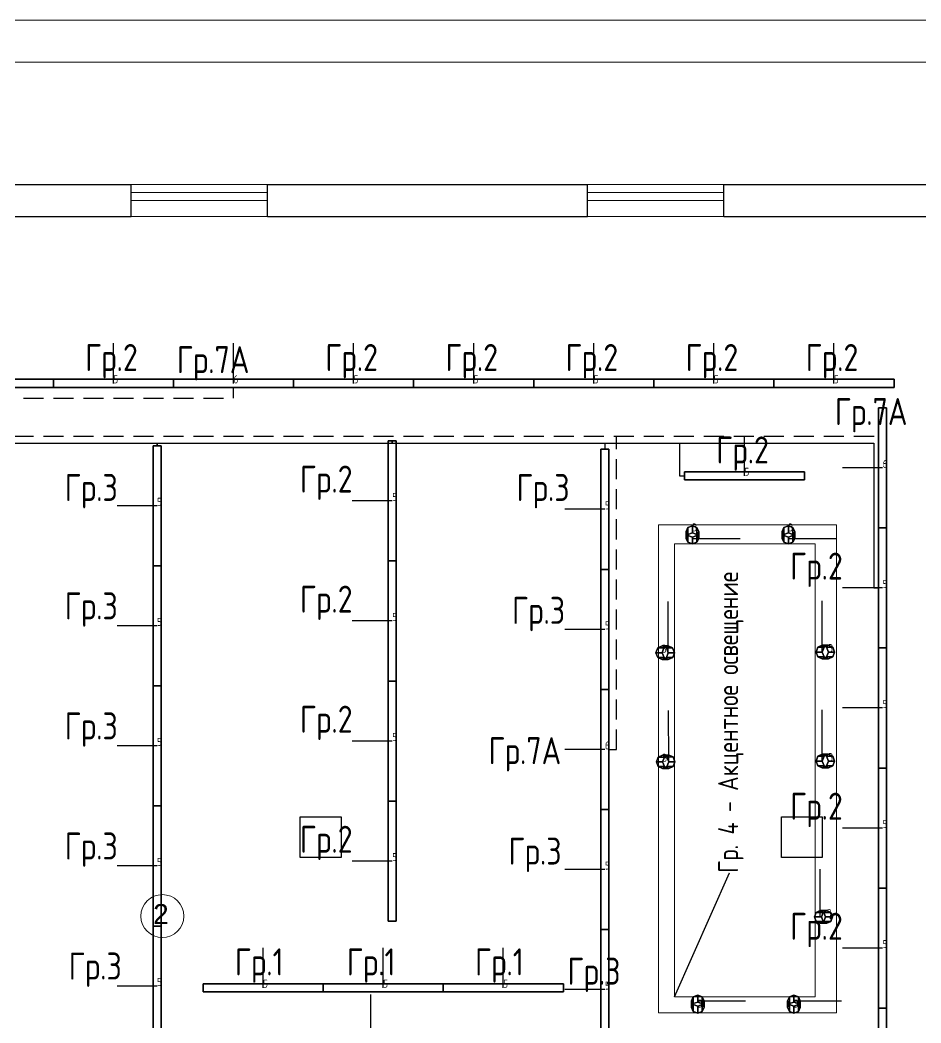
# Model space of a CAD drawing. Header units: metres. Extents: x -564 to -106, y -319 to -159.
# Drawn here: x -309.18 to -297.93, y -212.6 to -200.07 of the extents above; entities that cross this region are included whole.
import ezdxf
from ezdxf import colors
from ezdxf.entities.mleader import LeaderData, LeaderLine
from ezdxf.enums import TextEntityAlignment as Align
from ezdxf.math import Vec2, Vec3

# ---------------------------------------------------------------- set-up
doc = ezdxf.new("R2010")
doc.units = ezdxf.units.M
doc.header["$MEASUREMENT"] = 0
doc.linetypes.add('( Hidden )', pattern=[0.375, 0.25, -0.125])
for name, color, linetype in [('_ИОС51_Сеть Освещения', 7, 'Continuous'), ('DLXLUM', 2, 'Continuous'), ('DLXLUMEX', 1, 'Continuous')]:
    doc.layers.add(name, color=color, linetype=linetype)
doc.layers.add('Level 50', color=7, linetype='Continuous', lineweight=0)
doc.styles.get("Standard").update_dxf_attribs({"font": 'cs_gost2304.shx'})
doc.styles.add('Style-Arial', font='arial.ttf')

# ---------------------------------------------------------------- blocks, each defined once
blk = doc.blocks.new('*U6')
for p, q in [((-79, 86), (-56, 134)), ((-56, 134), (-79, 86)), ((-56, 134), (0, 155)), ((0, 155), (-56, 134)), ((-56, 49), (-56, 134)), ((-56, 134), (-56, 49)), ((0, 155), (56, 134)), ((0, 69), (0, 155)), ((56, 134), (0, 155)), ((0, 155), (0, 69)), ((56, 134), (79, 86)), ((56, 49), (56, 134)), ((79, 86), (56, 134)), ((56, 134), (56, 49)), ((-56, 37), (-79, 86)), ((-79, 0), (-79, 86)), ((-79, 86), (-56, 37)), ((-79, 86), (-79, 0)), ((-56, 49), (-79, 0)), ((-79, 0), (-56, 49)), ((-79, 0), (-56, -49)), ((-56, -49), (-79, 0)), ((0, 69), (-56, 49)), ((-56, 49), (0, 69)), ((0, 17), (-56, 37)), ((-56, 37), (0, 17)), ((-56, -49), (-56, 37)), ((-56, 37), (-56, -49)), ((56, 49), (0, 69)), ((0, 69), (56, 49)), ((56, 37), (0, 17)), ((0, 17), (56, 37)), ((0, -69), (0, 17)), ((0, 17), (0, -69)), ((79, 86), (56, 37)), ((56, 37), (79, 86)), ((79, 0), (56, 49)), ((56, 49), (79, 0)), ((56, -49), (56, 37)), ((56, 37), (56, -49)), ((56, -49), (79, 0)), ((79, 0), (56, -49)), ((79, 86), (79, 0)), ((79, 0), (79, 86)), ((-56, -49), (0, -69)), ((0, -69), (-56, -49)), ((0, -69), (56, -49)), ((56, -49), (0, -69))]:
    blk.add_line(p, q)
at = {"color": 1}
blk.add_line((0, 86), (596, 86), dxfattribs=at)
at = {"layer": 'DLXLUMEX', "color": 7}
blk.add_text('3', height=100, dxfattribs=at).set_placement((0, 0))
blk = doc.blocks.new('*U49')
for p, q in [((-79, 86), (-56, 134)), ((-56, 134), (-79, 86)), ((-56, 134), (0, 155)), ((0, 155), (-56, 134)), ((-56, 49), (-56, 134)), ((-56, 134), (-56, 49)), ((0, 155), (56, 134)), ((0, 69), (0, 155)), ((56, 134), (0, 155)), ((0, 155), (0, 69)), ((56, 134), (79, 86)), ((56, 49), (56, 134)), ((79, 86), (56, 134)), ((56, 134), (56, 49)), ((-56, 37), (-79, 86)), ((-79, 0), (-79, 86)), ((-79, 86), (-56, 37)), ((-79, 86), (-79, 0)), ((-56, 49), (-79, 0)), ((-79, 0), (-56, 49)), ((-79, 0), (-56, -49)), ((-56, -49), (-79, 0)), ((0, 69), (-56, 49)), ((-56, 49), (0, 69)), ((0, 17), (-56, 37)), ((-56, 37), (0, 17)), ((-56, -49), (-56, 37)), ((-56, 37), (-56, -49)), ((56, 49), (0, 69)), ((0, 69), (56, 49)), ((56, 37), (0, 17)), ((0, 17), (56, 37)), ((0, -69), (0, 17)), ((0, 17), (0, -69)), ((79, 86), (56, 37)), ((56, 37), (79, 86)), ((79, 0), (56, 49)), ((56, 49), (79, 0)), ((56, -49), (56, 37)), ((56, 37), (56, -49)), ((56, -49), (79, 0)), ((79, 0), (56, -49)), ((79, 86), (79, 0)), ((79, 0), (79, 86)), ((-56, -49), (0, -69)), ((0, -69), (-56, -49)), ((0, -69), (56, -49)), ((56, -49), (0, -69))]:
    blk.add_line(p, q)
at = {"color": 1}
blk.add_line((0, 86), (596, 86), dxfattribs=at)
at = {"layer": 'DLXLUMEX', "color": 7}
blk.add_text('3', height=100, dxfattribs=at).set_placement((0, 0))
blk = doc.blocks.new('*U60')
for p, q in [((-56, 49), (-79, 0)), ((-79, 0), (-56, 49)), ((-79, 0), (-56, -49)), ((-79, 0), (-79, -86)), ((-56, -49), (-79, 0)), ((-79, -86), (-79, 0)), ((0, 69), (-56, 49)), ((-56, 49), (0, 69)), ((-56, 49), (-56, -37)), ((-56, -37), (-56, 49)), ((56, 49), (0, 69)), ((0, 69), (0, -17)), ((0, -17), (0, 69)), ((0, 69), (56, 49)), ((79, 0), (56, 49)), ((56, 49), (56, -37)), ((56, -37), (56, 49)), ((56, 49), (79, 0)), ((56, -49), (79, 0)), ((79, 0), (56, -49)), ((79, -86), (79, 0)), ((79, 0), (79, -86)), ((-79, -86), (-56, -37)), ((-56, -37), (-79, -86)), ((-56, -134), (-79, -86)), ((-79, -86), (-56, -134)), ((-56, -37), (0, -17)), ((0, -17), (-56, -37)), ((-56, -49), (0, -69)), ((-56, -49), (-56, -134)), ((0, -69), (-56, -49)), ((-56, -134), (-56, -49)), ((0, -17), (56, -37)), ((56, -37), (0, -17)), ((0, -69), (56, -49)), ((56, -49), (0, -69)), ((0, -69), (0, -155)), ((0, -155), (0, -69)), ((56, -37), (79, -86)), ((79, -86), (56, -37)), ((56, -49), (56, -134)), ((56, -134), (56, -49)), ((79, -86), (56, -134)), ((56, -134), (79, -86)), ((0, -155), (-56, -134)), ((-56, -134), (0, -155)), ((56, -134), (0, -155)), ((0, -155), (56, -134))]:
    blk.add_line(p, q)
at = {"color": 1}
blk.add_line((0, -86), (596, -86), dxfattribs=at)
at = {"layer": 'DLXLUMEX', "color": 7}
blk.add_text('3', height=100, dxfattribs=at).set_placement((0, 0))
blk = doc.blocks.new('*U71')
for p, q in [((-56, 49), (-79, 0)), ((-79, 0), (-56, 49)), ((-79, 0), (-56, -49)), ((-79, 0), (-79, -86)), ((-56, -49), (-79, 0)), ((-79, -86), (-79, 0)), ((0, 69), (-56, 49)), ((-56, 49), (0, 69)), ((-56, 49), (-56, -37)), ((-56, -37), (-56, 49)), ((56, 49), (0, 69)), ((0, 69), (0, -17)), ((0, -17), (0, 69)), ((0, 69), (56, 49)), ((79, 0), (56, 49)), ((56, 49), (56, -37)), ((56, -37), (56, 49)), ((56, 49), (79, 0)), ((56, -49), (79, 0)), ((79, 0), (56, -49)), ((79, -86), (79, 0)), ((79, 0), (79, -86)), ((-79, -86), (-56, -37)), ((-56, -37), (-79, -86)), ((-56, -134), (-79, -86)), ((-79, -86), (-56, -134)), ((-56, -37), (0, -17)), ((0, -17), (-56, -37)), ((-56, -49), (0, -69)), ((-56, -49), (-56, -134)), ((0, -69), (-56, -49)), ((-56, -134), (-56, -49)), ((0, -17), (56, -37)), ((56, -37), (0, -17)), ((0, -69), (56, -49)), ((56, -49), (0, -69)), ((0, -69), (0, -155)), ((0, -155), (0, -69)), ((56, -37), (79, -86)), ((79, -86), (56, -37)), ((56, -49), (56, -134)), ((56, -134), (56, -49)), ((79, -86), (56, -134)), ((56, -134), (79, -86)), ((0, -155), (-56, -134)), ((-56, -134), (0, -155)), ((56, -134), (0, -155)), ((0, -155), (56, -134))]:
    blk.add_line(p, q)
at = {"color": 1}
blk.add_line((0, -86), (596, -86), dxfattribs=at)
at = {"layer": 'DLXLUMEX', "color": 7}
blk.add_text('3', height=100, dxfattribs=at).set_placement((0, 0))
blk = doc.blocks.new('*U82')
at = {"color": 1}
blk.add_line((78, 0), (75, 640), dxfattribs=at)
for p, q in [((-55, 60), (-77, 0)), ((-77, 0), (-55, 60)), ((-77, 0), (1, 0)), ((1, 0), (-77, 0)), ((0, 85), (-55, 60)), ((-55, 60), (0, 85)), ((-55, 60), (23, 60)), ((23, 60), (-55, 60)), ((54, 60), (0, 85)), ((77, 85), (0, 85)), ((0, 85), (54, 60)), ((0, 85), (77, 85)), ((1, 0), (23, 60)), ((23, 60), (1, 0)), ((24, -60), (1, 0)), ((1, 0), (24, -60)), ((23, 60), (77, 85)), ((77, 85), (23, 60)), ((54, 60), (132, 61)), ((132, 61), (54, 60)), ((77, 0), (54, 60)), ((54, 60), (77, 0)), ((55, -60), (77, 0)), ((77, 0), (55, -60)), ((77, 85), (132, 61)), ((132, 61), (77, 85)), ((77, 0), (155, 1)), ((155, 1), (77, 0)), ((132, 61), (155, 1)), ((155, 1), (132, 61)), ((155, 1), (133, -60)), ((133, -60), (155, 1)), ((-77, 0), (-54, -60)), ((-54, -60), (-77, 0)), ((-54, -60), (0, -85)), ((-54, -60), (24, -60)), ((0, -85), (-54, -60)), ((24, -60), (-54, -60)), ((0, -85), (55, -60)), ((55, -60), (0, -85)), ((0, -85), (78, -85)), ((78, -85), (0, -85)), ((78, -85), (24, -60)), ((24, -60), (78, -85)), ((55, -60), (133, -60)), ((133, -60), (55, -60)), ((133, -60), (78, -85)), ((78, -85), (133, -60))]:
    blk.add_line(p, q)
at = {"layer": 'DLXLUMEX', "color": 7}
blk.add_text('3', height=100, dxfattribs=at).set_placement((0, 0))
blk = doc.blocks.new('*U93')
at = {"color": 1}
blk.add_line((78, 0), (75, 640), dxfattribs=at)
for p, q in [((-55, 60), (-77, 0)), ((-77, 0), (-55, 60)), ((-77, 0), (1, 0)), ((1, 0), (-77, 0)), ((0, 85), (-55, 60)), ((-55, 60), (0, 85)), ((-55, 60), (23, 60)), ((23, 60), (-55, 60)), ((54, 60), (0, 85)), ((77, 85), (0, 85)), ((0, 85), (54, 60)), ((0, 85), (77, 85)), ((1, 0), (23, 60)), ((23, 60), (1, 0)), ((24, -60), (1, 0)), ((1, 0), (24, -60)), ((23, 60), (77, 85)), ((77, 85), (23, 60)), ((54, 60), (132, 61)), ((132, 61), (54, 60)), ((77, 0), (54, 60)), ((54, 60), (77, 0)), ((55, -60), (77, 0)), ((77, 0), (55, -60)), ((77, 85), (132, 61)), ((132, 61), (77, 85)), ((77, 0), (155, 1)), ((155, 1), (77, 0)), ((132, 61), (155, 1)), ((155, 1), (132, 61)), ((155, 1), (133, -60)), ((133, -60), (155, 1)), ((-77, 0), (-54, -60)), ((-54, -60), (-77, 0)), ((-54, -60), (0, -85)), ((0, -85), (-54, -60)), ((-54, -60), (24, -60)), ((24, -60), (-54, -60)), ((0, -85), (55, -60)), ((55, -60), (0, -85)), ((0, -85), (78, -85)), ((78, -85), (0, -85)), ((78, -85), (24, -60)), ((24, -60), (78, -85)), ((55, -60), (133, -60)), ((133, -60), (55, -60)), ((133, -60), (78, -85)), ((78, -85), (133, -60))]:
    blk.add_line(p, q)
at = {"layer": 'DLXLUMEX', "color": 7}
blk.add_text('3', height=100, dxfattribs=at).set_placement((0, 0))
blk = doc.blocks.new('*U104')
at = {"color": 1}
blk.add_line((-78, 0), (-78, 640), dxfattribs=at)
for p, q in [((-155, 0), (-132, 60)), ((-132, 60), (-155, 0)), ((-132, -60), (-155, 0)), ((-155, 0), (-132, -60)), ((-77, 0), (-155, 0)), ((-155, 0), (-77, 0)), ((-132, 60), (-78, 85)), ((-78, 85), (-132, 60)), ((-55, 60), (-132, 60)), ((-132, 60), (-55, 60)), ((-78, 85), (-23, 60)), ((-23, 60), (-78, 85)), ((-78, 85), (0, 85)), ((0, 85), (-78, 85)), ((-55, 60), (-77, 0)), ((-77, 0), (-55, 60)), ((-77, 0), (-55, -60)), ((-55, -60), (-77, 0)), ((0, 85), (-55, 60)), ((-55, 60), (0, 85)), ((-23, 60), (-1, 0)), ((55, 60), (-23, 60)), ((-1, 0), (-23, 60)), ((-23, 60), (55, 60)), ((-1, 0), (-23, -60)), ((-23, -60), (-1, 0)), ((77, 0), (-1, 0)), ((-1, 0), (77, 0)), ((55, 60), (0, 85)), ((0, 85), (55, 60)), ((77, 0), (55, 60)), ((55, 60), (77, 0)), ((55, -60), (77, 0)), ((77, 0), (55, -60)), ((-78, -85), (-132, -60)), ((-132, -60), (-78, -85)), ((-55, -60), (-132, -60)), ((-132, -60), (-55, -60)), ((-23, -60), (-78, -85)), ((-78, -85), (-23, -60)), ((0, -85), (-78, -85)), ((-78, -85), (0, -85)), ((-55, -60), (0, -85)), ((0, -85), (-55, -60)), ((55, -60), (-23, -60)), ((-23, -60), (55, -60)), ((0, -85), (55, -60)), ((55, -60), (0, -85))]:
    blk.add_line(p, q)
at = {"layer": 'DLXLUMEX', "color": 7}
blk.add_text('3', height=100, dxfattribs=at).set_placement((0, 0))
blk = doc.blocks.new('*U115')
at = {"color": 1}
blk.add_line((-78, 0), (-78, 640), dxfattribs=at)
for p, q in [((-155, 0), (-132, 60)), ((-132, 60), (-155, 0)), ((-132, -60), (-155, 0)), ((-155, 0), (-132, -60)), ((-77, 0), (-155, 0)), ((-155, 0), (-77, 0)), ((-132, 60), (-78, 85)), ((-78, 85), (-132, 60)), ((-55, 60), (-132, 60)), ((-132, 60), (-55, 60)), ((-78, 85), (-23, 60)), ((-23, 60), (-78, 85)), ((-78, 85), (0, 85)), ((0, 85), (-78, 85)), ((-55, 60), (-77, 0)), ((-77, 0), (-55, 60)), ((-77, 0), (-55, -60)), ((-55, -60), (-77, 0)), ((0, 85), (-55, 60)), ((-55, 60), (0, 85)), ((-23, 60), (-1, 0)), ((55, 60), (-23, 60)), ((-1, 0), (-23, 60)), ((-23, 60), (55, 60)), ((-1, 0), (-23, -60)), ((-23, -60), (-1, 0)), ((77, 0), (-1, 0)), ((-1, 0), (77, 0)), ((55, 60), (0, 85)), ((0, 85), (55, 60)), ((77, 0), (55, 60)), ((55, 60), (77, 0)), ((55, -60), (77, 0)), ((77, 0), (55, -60)), ((-78, -85), (-132, -60)), ((-132, -60), (-78, -85)), ((-55, -60), (-132, -60)), ((-132, -60), (-55, -60)), ((-23, -60), (-78, -85)), ((-78, -85), (-23, -60)), ((0, -85), (-78, -85)), ((-78, -85), (0, -85)), ((-55, -60), (0, -85)), ((0, -85), (-55, -60)), ((55, -60), (-23, -60)), ((-23, -60), (55, -60)), ((0, -85), (55, -60)), ((55, -60), (0, -85))]:
    blk.add_line(p, q)
at = {"layer": 'DLXLUMEX', "color": 7}
blk.add_text('3', height=100, dxfattribs=at).set_placement((0, 0))
blk = doc.blocks.new('*U126')
at = {"color": 1}
blk.add_line((-86, 0), (-86, 596), dxfattribs=at)
for p, q in [((-155, 0), (-134, 56)), ((-134, 56), (-155, 0)), ((-134, -56), (-155, 0)), ((-69, 0), (-155, 0)), ((-155, 0), (-134, -56)), ((-155, 0), (-69, 0)), ((-134, 56), (-86, 79)), ((-86, 79), (-134, 56)), ((-49, 56), (-134, 56)), ((-134, 56), (-49, 56)), ((-86, 79), (-37, 56)), ((-37, 56), (-86, 79)), ((-86, 79), (0, 79)), ((0, 79), (-86, 79)), ((-49, 56), (-69, 0)), ((-69, 0), (-49, 56)), ((-69, 0), (-49, -56)), ((-49, -56), (-69, 0)), ((0, 79), (-49, 56)), ((-49, 56), (0, 79)), ((-37, 56), (-17, 0)), ((49, 56), (-37, 56)), ((-17, 0), (-37, 56)), ((-37, 56), (49, 56)), ((-17, 0), (-37, -56)), ((-37, -56), (-17, 0)), ((69, 0), (-17, 0)), ((-17, 0), (69, 0)), ((49, 56), (0, 79)), ((0, 79), (49, 56)), ((69, 0), (49, 56)), ((49, 56), (69, 0)), ((49, -56), (69, 0)), ((69, 0), (49, -56)), ((-86, -79), (-134, -56)), ((-134, -56), (-86, -79)), ((-49, -56), (-134, -56)), ((-134, -56), (-49, -56)), ((-37, -56), (-86, -79)), ((-86, -79), (-37, -56)), ((0, -79), (-86, -79)), ((-86, -79), (0, -79)), ((-49, -56), (0, -79)), ((0, -79), (-49, -56)), ((49, -56), (-37, -56)), ((-37, -56), (49, -56)), ((0, -79), (49, -56)), ((49, -56), (0, -79))]:
    blk.add_line(p, q)
at = {"layer": 'DLXLUMEX', "color": 7}
blk.add_text('3', height=100, dxfattribs=at).set_placement((0, 0))
blk = doc.blocks.new('*U8')
at = {"color": 1}
blk.add_line((0, 0), (0, 500), dxfattribs=at)
for p, q in [((750, 50), (-750, 50)), ((-750, 50), (-750, -50)), ((-750, 50), (-750, -50)), ((-750, -50), (-750, 50)), ((-750, 50), (-750, 50)), ((750, 50), (-750, 50)), ((-750, 50), (-750, 50)), ((-750, 50), (750, 50)), ((-750, -50), (-750, 50)), ((-750, 50), (750, 50)), ((750, -50), (750, 50)), ((750, 50), (750, 50)), ((750, -50), (750, 50)), ((750, 50), (750, 50)), ((750, 50), (750, -50)), ((750, 50), (750, -50)), ((-750, -50), (750, -50)), ((-750, -50), (750, -50)), ((750, -50), (-750, -50)), ((-750, -50), (-750, -50)), ((-750, -50), (-750, -50)), ((750, -50), (-750, -50)), ((750, -50), (750, -50)), ((750, -50), (750, -50))]:
    blk.add_line(p, q)
at = {"layer": 'DLXLUMEX', "color": 7}
blk.add_text('5', height=100, dxfattribs=at).set_placement((0, 0))
blk = doc.blocks.new('*U12')
at = {"color": 1}
blk.add_line((0, 0), (0, 500), dxfattribs=at)
for p, q in [((750, 50), (-750, 50)), ((-750, 50), (-750, -50)), ((-750, 50), (-750, -50)), ((-750, -50), (-750, 50)), ((-750, 50), (-750, 50)), ((750, 50), (-750, 50)), ((-750, 50), (-750, 50)), ((-750, 50), (750, 50)), ((-750, -50), (-750, 50)), ((-750, 50), (750, 50)), ((750, -50), (750, 50)), ((750, 50), (750, 50)), ((750, -50), (750, 50)), ((750, 50), (750, 50)), ((750, 50), (750, -50)), ((750, 50), (750, -50)), ((-750, -50), (750, -50)), ((-750, -50), (750, -50)), ((750, -50), (-750, -50)), ((-750, -50), (-750, -50)), ((-750, -50), (-750, -50)), ((750, -50), (-750, -50)), ((750, -50), (750, -50)), ((750, -50), (750, -50))]:
    blk.add_line(p, q)
at = {"layer": 'DLXLUMEX', "color": 7}
blk.add_text('5', height=100, dxfattribs=at).set_placement((0, 0))
blk = doc.blocks.new('*U22')
at = {"color": 1}
blk.add_line((0, 0), (0, 500), dxfattribs=at)
for p, q in [((750, 50), (-750, 50)), ((-750, 50), (-750, -50)), ((-750, 50), (-750, -50)), ((-750, -50), (-750, 50)), ((-750, 50), (-750, 50)), ((750, 50), (-750, 50)), ((-750, 50), (-750, 50)), ((-750, 50), (750, 50)), ((-750, -50), (-750, 50)), ((-750, 50), (750, 50)), ((750, -50), (750, 50)), ((750, 50), (750, 50)), ((750, -50), (750, 50)), ((750, 50), (750, 50)), ((750, 50), (750, -50)), ((750, 50), (750, -50)), ((-750, -50), (750, -50)), ((-750, -50), (750, -50)), ((750, -50), (-750, -50)), ((-750, -50), (-750, -50)), ((-750, -50), (-750, -50)), ((750, -50), (-750, -50)), ((750, -50), (750, -50)), ((750, -50), (750, -50))]:
    blk.add_line(p, q)
at = {"layer": 'DLXLUMEX', "color": 7}
blk.add_text('5', height=100, dxfattribs=at).set_placement((0, 0))
blk = doc.blocks.new('*U32')
at = {"color": 1}
blk.add_line((0, 0), (0, 500), dxfattribs=at)
for p, q in [((750, 50), (-750, 50)), ((-750, 50), (-750, -50)), ((-750, 50), (-750, -50)), ((-750, -50), (-750, 50)), ((-750, 50), (-750, 50)), ((750, 50), (-750, 50)), ((-750, 50), (-750, 50)), ((-750, 50), (750, 50)), ((-750, -50), (-750, 50)), ((-750, 50), (750, 50)), ((750, -50), (750, 50)), ((750, 50), (750, 50)), ((750, -50), (750, 50)), ((750, 50), (750, 50)), ((750, 50), (750, -50)), ((750, 50), (750, -50)), ((-750, -50), (750, -50)), ((-750, -50), (750, -50)), ((750, -50), (-750, -50)), ((-750, -50), (-750, -50)), ((-750, -50), (-750, -50)), ((750, -50), (-750, -50)), ((750, -50), (750, -50)), ((750, -50), (750, -50))]:
    blk.add_line(p, q)
at = {"layer": 'DLXLUMEX', "color": 7}
blk.add_text('6', height=100, dxfattribs=at).set_placement((0, 0))
blk = doc.blocks.new('*U33')
at = {"color": 1}
blk.add_line((0, 0), (0, 500), dxfattribs=at)
for p, q in [((750, 50), (-750, 50)), ((-750, 50), (-750, -50)), ((-750, 50), (-750, -50)), ((-750, -50), (-750, 50)), ((-750, 50), (-750, 50)), ((750, 50), (-750, 50)), ((-750, 50), (-750, 50)), ((-750, 50), (750, 50)), ((-750, -50), (-750, 50)), ((-750, 50), (750, 50)), ((750, -50), (750, 50)), ((750, 50), (750, 50)), ((750, -50), (750, 50)), ((750, 50), (750, 50)), ((750, 50), (750, -50)), ((750, 50), (750, -50)), ((-750, -50), (750, -50)), ((-750, -50), (750, -50)), ((750, -50), (-750, -50)), ((-750, -50), (-750, -50)), ((-750, -50), (-750, -50)), ((750, -50), (-750, -50)), ((750, -50), (750, -50)), ((750, -50), (750, -50))]:
    blk.add_line(p, q)
at = {"layer": 'DLXLUMEX', "color": 7}
blk.add_text('5', height=100, dxfattribs=at).set_placement((0, 0))
blk = doc.blocks.new('*U40')
at = {"color": 1}
blk.add_line((0, 0), (0, 500), dxfattribs=at)
for p, q in [((750, 50), (-750, 50)), ((-750, 50), (-750, -50)), ((-750, 50), (-750, -50)), ((-750, -50), (-750, 50)), ((-750, 50), (-750, 50)), ((750, 50), (-750, 50)), ((-750, 50), (-750, 50)), ((-750, 50), (750, 50)), ((-750, -50), (-750, 50)), ((-750, 50), (750, 50)), ((750, -50), (750, 50)), ((750, 50), (750, 50)), ((750, -50), (750, 50)), ((750, 50), (750, 50)), ((750, 50), (750, -50)), ((750, 50), (750, -50)), ((-750, -50), (750, -50)), ((-750, -50), (750, -50)), ((750, -50), (-750, -50)), ((-750, -50), (-750, -50)), ((-750, -50), (-750, -50)), ((750, -50), (-750, -50)), ((750, -50), (750, -50)), ((750, -50), (750, -50))]:
    blk.add_line(p, q)
at = {"layer": 'DLXLUMEX', "color": 7}
blk.add_text('5', height=100, dxfattribs=at).set_placement((0, 0))
blk = doc.blocks.new('*U50')
at = {"color": 1}
blk.add_line((0, 0), (0, 500), dxfattribs=at)
for p, q in [((750, 50), (-750, 50)), ((-750, 50), (-750, -50)), ((-750, 50), (-750, -50)), ((-750, -50), (-750, 50)), ((-750, 50), (-750, 50)), ((750, 50), (-750, 50)), ((-750, 50), (-750, 50)), ((-750, 50), (750, 50)), ((-750, -50), (-750, 50)), ((-750, 50), (750, 50)), ((750, -50), (750, 50)), ((750, 50), (750, 50)), ((750, -50), (750, 50)), ((750, 50), (750, 50)), ((750, 50), (750, -50)), ((750, 50), (750, -50)), ((-750, -50), (750, -50)), ((-750, -50), (750, -50)), ((750, -50), (-750, -50)), ((-750, -50), (-750, -50)), ((-750, -50), (-750, -50)), ((750, -50), (-750, -50)), ((750, -50), (750, -50)), ((750, -50), (750, -50))]:
    blk.add_line(p, q)
at = {"layer": 'DLXLUMEX', "color": 7}
blk.add_text('5', height=100, dxfattribs=at).set_placement((0, 0))
blk = doc.blocks.new('*U51')
at = {"color": 1}
blk.add_line((0, 0), (0, 500), dxfattribs=at)
for p, q in [((750, 50), (-750, 50)), ((-750, 50), (-750, -50)), ((-750, 50), (-750, -50)), ((-750, -50), (-750, 50)), ((-750, 50), (-750, 50)), ((750, 50), (-750, 50)), ((-750, 50), (-750, 50)), ((-750, 50), (750, 50)), ((-750, -50), (-750, 50)), ((-750, 50), (750, 50)), ((750, -50), (750, 50)), ((750, 50), (750, 50)), ((750, -50), (750, 50)), ((750, 50), (750, 50)), ((750, 50), (750, -50)), ((750, 50), (750, -50)), ((-750, -50), (750, -50)), ((-750, -50), (750, -50)), ((750, -50), (-750, -50)), ((-750, -50), (-750, -50)), ((-750, -50), (-750, -50)), ((750, -50), (-750, -50)), ((750, -50), (750, -50)), ((750, -50), (750, -50))]:
    blk.add_line(p, q)
at = {"layer": 'DLXLUMEX', "color": 7}
blk.add_text('5', height=100, dxfattribs=at).set_placement((0, 0))
blk = doc.blocks.new('*U52')
at = {"color": 1}
blk.add_line((0, 0), (0, 500), dxfattribs=at)
for p, q in [((750, 50), (-750, 50)), ((-750, 50), (-750, -50)), ((-750, 50), (-750, -50)), ((-750, -50), (-750, 50)), ((-750, 50), (-750, 50)), ((750, 50), (-750, 50)), ((-750, 50), (-750, 50)), ((-750, 50), (750, 50)), ((-750, -50), (-750, 50)), ((-750, 50), (750, 50)), ((750, -50), (750, 50)), ((750, 50), (750, 50)), ((750, -50), (750, 50)), ((750, 50), (750, 50)), ((750, 50), (750, -50)), ((750, 50), (750, -50)), ((-750, -50), (750, -50)), ((-750, -50), (750, -50)), ((750, -50), (-750, -50)), ((-750, -50), (-750, -50)), ((-750, -50), (-750, -50)), ((750, -50), (-750, -50)), ((750, -50), (750, -50)), ((750, -50), (750, -50))]:
    blk.add_line(p, q)
at = {"layer": 'DLXLUMEX', "color": 7}
blk.add_text('5', height=100, dxfattribs=at).set_placement((0, 0))
blk = doc.blocks.new('*U80')
for p, q in [((50, 750), (-50, 750)), ((-50, 750), (-50, -750)), ((-50, 750), (-50, -750)), ((-50, -750), (-50, 750)), ((-50, 750), (-50, 750)), ((50, 750), (-50, 750)), ((-50, 750), (-50, 750)), ((-50, 750), (50, 750)), ((-50, -750), (-50, 750)), ((-50, 750), (50, 750)), ((50, -750), (50, 750)), ((50, -750), (50, 750)), ((50, 750), (50, 750)), ((50, 750), (50, -750)), ((50, 750), (50, 750)), ((50, 750), (50, -750)), ((-50, -750), (50, -750)), ((-50, -750), (50, -750)), ((50, -750), (-50, -750)), ((-50, -750), (-50, -750)), ((-50, -750), (-50, -750)), ((50, -750), (-50, -750)), ((50, -750), (50, -750)), ((50, -750), (50, -750))]:
    blk.add_line(p, q)
at = {"color": 1}
blk.add_line((0, 0), (-500, 0), dxfattribs=at)
at = {"layer": 'DLXLUMEX', "color": 7}
blk.add_text('5', height=100, dxfattribs=at).set_placement((0, 0))
blk = doc.blocks.new('*U81')
for p, q in [((50, 750), (-50, 750)), ((-50, 750), (-50, -750)), ((-50, 750), (-50, -750)), ((-50, -750), (-50, 750)), ((-50, 750), (-50, 750)), ((50, 750), (-50, 750)), ((-50, 750), (-50, 750)), ((-50, 750), (50, 750)), ((-50, -750), (-50, 750)), ((-50, 750), (50, 750)), ((50, -750), (50, 750)), ((50, -750), (50, 750)), ((50, 750), (50, 750)), ((50, 750), (50, -750)), ((50, 750), (50, 750)), ((50, 750), (50, -750)), ((-50, -750), (50, -750)), ((-50, -750), (50, -750)), ((50, -750), (-50, -750)), ((-50, -750), (-50, -750)), ((-50, -750), (-50, -750)), ((50, -750), (-50, -750)), ((50, -750), (50, -750)), ((50, -750), (50, -750))]:
    blk.add_line(p, q)
at = {"color": 1}
blk.add_line((0, 0), (-500, 0), dxfattribs=at)
at = {"layer": 'DLXLUMEX', "color": 7}
blk.add_text('5', height=100, dxfattribs=at).set_placement((0, 0))
blk = doc.blocks.new('*U83')
for p, q in [((50, 750), (-50, 750)), ((-50, 750), (-50, -750)), ((-50, 750), (-50, -750)), ((-50, -750), (-50, 750)), ((-50, 750), (-50, 750)), ((50, 750), (-50, 750)), ((-50, 750), (-50, 750)), ((-50, 750), (50, 750)), ((-50, -750), (-50, 750)), ((-50, 750), (50, 750)), ((50, -750), (50, 750)), ((50, -750), (50, 750)), ((50, 750), (50, 750)), ((50, 750), (50, -750)), ((50, 750), (50, 750)), ((50, 750), (50, -750)), ((-50, -750), (50, -750)), ((-50, -750), (50, -750)), ((50, -750), (-50, -750)), ((-50, -750), (-50, -750)), ((-50, -750), (-50, -750)), ((50, -750), (-50, -750)), ((50, -750), (50, -750)), ((50, -750), (50, -750))]:
    blk.add_line(p, q)
at = {"color": 1}
blk.add_line((0, 0), (-500, 0), dxfattribs=at)
at = {"layer": 'DLXLUMEX', "color": 7}
blk.add_text('5', height=100, dxfattribs=at).set_placement((0, 0))
blk = doc.blocks.new('*U84')
for p, q in [((50, 750), (-50, 750)), ((-50, 750), (-50, -750)), ((-50, 750), (-50, -750)), ((-50, -750), (-50, 750)), ((-50, 750), (-50, 750)), ((50, 750), (-50, 750)), ((-50, 750), (-50, 750)), ((-50, 750), (50, 750)), ((-50, -750), (-50, 750)), ((-50, 750), (50, 750)), ((50, -750), (50, 750)), ((50, -750), (50, 750)), ((50, 750), (50, 750)), ((50, 750), (50, -750)), ((50, 750), (50, 750)), ((50, 750), (50, -750)), ((-50, -750), (50, -750)), ((-50, -750), (50, -750)), ((50, -750), (-50, -750)), ((-50, -750), (-50, -750)), ((-50, -750), (-50, -750)), ((50, -750), (-50, -750)), ((50, -750), (50, -750)), ((50, -750), (50, -750))]:
    blk.add_line(p, q)
at = {"color": 1}
blk.add_line((0, 0), (-500, 0), dxfattribs=at)
at = {"layer": 'DLXLUMEX', "color": 7}
blk.add_text('5', height=100, dxfattribs=at).set_placement((0, 0))
blk = doc.blocks.new('*U85')
for p, q in [((50, 750), (-50, 750)), ((-50, 750), (-50, -750)), ((-50, 750), (-50, -750)), ((-50, -750), (-50, 750)), ((-50, 750), (-50, 750)), ((50, 750), (-50, 750)), ((-50, 750), (-50, 750)), ((-50, 750), (50, 750)), ((-50, -750), (-50, 750)), ((-50, 750), (50, 750)), ((50, -750), (50, 750)), ((50, -750), (50, 750)), ((50, 750), (50, 750)), ((50, 750), (50, -750)), ((50, 750), (50, 750)), ((50, 750), (50, -750)), ((-50, -750), (50, -750)), ((-50, -750), (50, -750)), ((50, -750), (-50, -750)), ((-50, -750), (-50, -750)), ((-50, -750), (-50, -750)), ((50, -750), (-50, -750)), ((50, -750), (50, -750)), ((50, -750), (50, -750))]:
    blk.add_line(p, q)
at = {"color": 1}
blk.add_line((0, 0), (-500, 0), dxfattribs=at)
at = {"layer": 'DLXLUMEX', "color": 7}
blk.add_text('5', height=100, dxfattribs=at).set_placement((0, 0))
blk = doc.blocks.new('*U86')
for p, q in [((50, 750), (-50, 750)), ((-50, 750), (-50, -750)), ((-50, 750), (-50, -750)), ((-50, -750), (-50, 750)), ((-50, 750), (-50, 750)), ((50, 750), (-50, 750)), ((-50, 750), (-50, 750)), ((-50, 750), (50, 750)), ((-50, -750), (-50, 750)), ((-50, 750), (50, 750)), ((50, -750), (50, 750)), ((50, -750), (50, 750)), ((50, 750), (50, 750)), ((50, 750), (50, -750)), ((50, 750), (50, 750)), ((50, 750), (50, -750)), ((-50, -750), (50, -750)), ((-50, -750), (50, -750)), ((50, -750), (-50, -750)), ((-50, -750), (-50, -750)), ((-50, -750), (-50, -750)), ((50, -750), (-50, -750)), ((50, -750), (50, -750)), ((50, -750), (50, -750))]:
    blk.add_line(p, q)
at = {"color": 1}
blk.add_line((0, 0), (-500, 0), dxfattribs=at)
at = {"layer": 'DLXLUMEX', "color": 7}
blk.add_text('5', height=100, dxfattribs=at).set_placement((0, 0))
blk = doc.blocks.new('*U87')
for p, q in [((50, 750), (-50, 750)), ((-50, 750), (-50, -750)), ((-50, 750), (-50, -750)), ((-50, -750), (-50, 750)), ((-50, 750), (-50, 750)), ((50, 750), (-50, 750)), ((-50, 750), (-50, 750)), ((-50, 750), (50, 750)), ((-50, -750), (-50, 750)), ((-50, 750), (50, 750)), ((50, -750), (50, 750)), ((50, -750), (50, 750)), ((50, 750), (50, 750)), ((50, 750), (50, -750)), ((50, 750), (50, 750)), ((50, 750), (50, -750)), ((-50, -750), (50, -750)), ((-50, -750), (50, -750)), ((50, -750), (-50, -750)), ((-50, -750), (-50, -750)), ((-50, -750), (-50, -750)), ((50, -750), (-50, -750)), ((50, -750), (50, -750)), ((50, -750), (50, -750))]:
    blk.add_line(p, q)
at = {"color": 1}
blk.add_line((0, 0), (-500, 0), dxfattribs=at)
at = {"layer": 'DLXLUMEX', "color": 7}
blk.add_text('5', height=100, dxfattribs=at).set_placement((0, 0))
blk = doc.blocks.new('*U88')
for p, q in [((50, 750), (-50, 750)), ((-50, 750), (-50, -750)), ((-50, 750), (-50, -750)), ((-50, -750), (-50, 750)), ((-50, 750), (-50, 750)), ((50, 750), (-50, 750)), ((-50, 750), (-50, 750)), ((-50, 750), (50, 750)), ((-50, -750), (-50, 750)), ((-50, 750), (50, 750)), ((50, -750), (50, 750)), ((50, -750), (50, 750)), ((50, 750), (50, 750)), ((50, 750), (50, -750)), ((50, 750), (50, 750)), ((50, 750), (50, -750)), ((-50, -750), (50, -750)), ((-50, -750), (50, -750)), ((50, -750), (-50, -750)), ((-50, -750), (-50, -750)), ((-50, -750), (-50, -750)), ((50, -750), (-50, -750)), ((50, -750), (50, -750)), ((50, -750), (50, -750))]:
    blk.add_line(p, q)
at = {"color": 1}
blk.add_line((0, 0), (-500, 0), dxfattribs=at)
at = {"layer": 'DLXLUMEX', "color": 7}
blk.add_text('5', height=100, dxfattribs=at).set_placement((0, 0))
blk = doc.blocks.new('*U89')
for p, q in [((50, 750), (-50, 750)), ((-50, 750), (-50, -750)), ((-50, 750), (-50, -750)), ((-50, -750), (-50, 750)), ((-50, 750), (-50, 750)), ((50, 750), (-50, 750)), ((-50, 750), (-50, 750)), ((-50, 750), (50, 750)), ((-50, -750), (-50, 750)), ((-50, 750), (50, 750)), ((50, -750), (50, 750)), ((50, -750), (50, 750)), ((50, 750), (50, 750)), ((50, 750), (50, -750)), ((50, 750), (50, 750)), ((50, 750), (50, -750)), ((-50, -750), (50, -750)), ((-50, -750), (50, -750)), ((50, -750), (-50, -750)), ((-50, -750), (-50, -750)), ((-50, -750), (-50, -750)), ((50, -750), (-50, -750)), ((50, -750), (50, -750)), ((50, -750), (50, -750))]:
    blk.add_line(p, q)
at = {"color": 1}
blk.add_line((0, 0), (-500, 0), dxfattribs=at)
at = {"layer": 'DLXLUMEX', "color": 7}
blk.add_text('5', height=100, dxfattribs=at).set_placement((0, 0))
blk = doc.blocks.new('*U90')
for p, q in [((50, 750), (-50, 750)), ((-50, 750), (-50, -750)), ((-50, 750), (-50, -750)), ((-50, -750), (-50, 750)), ((-50, 750), (-50, 750)), ((50, 750), (-50, 750)), ((-50, 750), (-50, 750)), ((-50, 750), (50, 750)), ((-50, -750), (-50, 750)), ((-50, 750), (50, 750)), ((50, -750), (50, 750)), ((50, -750), (50, 750)), ((50, 750), (50, 750)), ((50, 750), (50, -750)), ((50, 750), (50, 750)), ((50, 750), (50, -750)), ((-50, -750), (50, -750)), ((-50, -750), (50, -750)), ((50, -750), (-50, -750)), ((-50, -750), (-50, -750)), ((-50, -750), (-50, -750)), ((50, -750), (-50, -750)), ((50, -750), (50, -750)), ((50, -750), (50, -750))]:
    blk.add_line(p, q)
at = {"color": 1}
blk.add_line((0, 0), (-500, 0), dxfattribs=at)
at = {"layer": 'DLXLUMEX', "color": 7}
blk.add_text('5', height=100, dxfattribs=at).set_placement((0, 0))
blk = doc.blocks.new('*U91')
for p, q in [((50, 750), (-50, 750)), ((-50, 750), (-50, -750)), ((-50, 750), (-50, -750)), ((-50, -750), (-50, 750)), ((-50, 750), (-50, 750)), ((50, 750), (-50, 750)), ((-50, 750), (-50, 750)), ((-50, 750), (50, 750)), ((-50, -750), (-50, 750)), ((-50, 750), (50, 750)), ((50, -750), (50, 750)), ((50, -750), (50, 750)), ((50, 750), (50, 750)), ((50, 750), (50, -750)), ((50, 750), (50, 750)), ((50, 750), (50, -750)), ((-50, -750), (50, -750)), ((-50, -750), (50, -750)), ((50, -750), (-50, -750)), ((-50, -750), (-50, -750)), ((-50, -750), (-50, -750)), ((50, -750), (-50, -750)), ((50, -750), (50, -750)), ((50, -750), (50, -750))]:
    blk.add_line(p, q)
at = {"color": 1}
blk.add_line((0, 0), (-500, 0), dxfattribs=at)
at = {"layer": 'DLXLUMEX', "color": 7}
blk.add_text('5', height=100, dxfattribs=at).set_placement((0, 0))
blk = doc.blocks.new('*U92')
for p, q in [((50, 750), (-50, 750)), ((-50, 750), (-50, -750)), ((-50, 750), (-50, -750)), ((-50, -750), (-50, 750)), ((-50, 750), (-50, 750)), ((50, 750), (-50, 750)), ((-50, 750), (-50, 750)), ((-50, 750), (50, 750)), ((-50, -750), (-50, 750)), ((-50, 750), (50, 750)), ((50, -750), (50, 750)), ((50, -750), (50, 750)), ((50, 750), (50, 750)), ((50, 750), (50, -750)), ((50, 750), (50, 750)), ((50, 750), (50, -750)), ((-50, -750), (50, -750)), ((-50, -750), (50, -750)), ((50, -750), (-50, -750)), ((-50, -750), (-50, -750)), ((-50, -750), (-50, -750)), ((50, -750), (-50, -750)), ((50, -750), (50, -750)), ((50, -750), (50, -750))]:
    blk.add_line(p, q)
at = {"color": 1}
blk.add_line((0, 0), (-500, 0), dxfattribs=at)
at = {"layer": 'DLXLUMEX', "color": 7}
blk.add_text('6', height=100, dxfattribs=at).set_placement((0, 0))
blk = doc.blocks.new('*U94')
for p, q in [((50, 750), (-50, 750)), ((-50, 750), (-50, -750)), ((-50, 750), (-50, -750)), ((-50, -750), (-50, 750)), ((-50, 750), (-50, 750)), ((50, 750), (-50, 750)), ((-50, 750), (-50, 750)), ((-50, 750), (50, 750)), ((-50, -750), (-50, 750)), ((-50, 750), (50, 750)), ((50, -750), (50, 750)), ((50, -750), (50, 750)), ((50, 750), (50, 750)), ((50, 750), (50, -750)), ((50, 750), (50, 750)), ((50, 750), (50, -750)), ((-50, -750), (50, -750)), ((-50, -750), (50, -750)), ((50, -750), (-50, -750)), ((-50, -750), (-50, -750)), ((-50, -750), (-50, -750)), ((50, -750), (-50, -750)), ((50, -750), (50, -750)), ((50, -750), (50, -750))]:
    blk.add_line(p, q)
at = {"color": 1}
blk.add_line((0, 0), (-500, 0), dxfattribs=at)
at = {"layer": 'DLXLUMEX', "color": 7}
blk.add_text('5', height=100, dxfattribs=at).set_placement((0, 0))
blk = doc.blocks.new('*U95')
for p, q in [((50, 750), (-50, 750)), ((-50, 750), (-50, -750)), ((-50, 750), (-50, -750)), ((-50, -750), (-50, 750)), ((-50, 750), (-50, 750)), ((50, 750), (-50, 750)), ((-50, 750), (-50, 750)), ((-50, 750), (50, 750)), ((-50, -750), (-50, 750)), ((-50, 750), (50, 750)), ((50, -750), (50, 750)), ((50, -750), (50, 750)), ((50, 750), (50, 750)), ((50, 750), (50, -750)), ((50, 750), (50, 750)), ((50, 750), (50, -750)), ((-50, -750), (50, -750)), ((-50, -750), (50, -750)), ((50, -750), (-50, -750)), ((-50, -750), (-50, -750)), ((-50, -750), (-50, -750)), ((50, -750), (-50, -750)), ((50, -750), (50, -750)), ((50, -750), (50, -750))]:
    blk.add_line(p, q)
at = {"color": 1}
blk.add_line((0, 0), (-500, 0), dxfattribs=at)
at = {"layer": 'DLXLUMEX', "color": 7}
blk.add_text('5', height=100, dxfattribs=at).set_placement((0, 0))
blk = doc.blocks.new('*U97')
for p, q in [((50, 750), (-50, 750)), ((-50, 750), (-50, -750)), ((-50, 750), (-50, -750)), ((-50, -750), (-50, 750)), ((-50, 750), (-50, 750)), ((50, 750), (-50, 750)), ((-50, 750), (-50, 750)), ((-50, 750), (50, 750)), ((-50, -750), (-50, 750)), ((-50, 750), (50, 750)), ((50, -750), (50, 750)), ((50, -750), (50, 750)), ((50, 750), (50, 750)), ((50, 750), (50, -750)), ((50, 750), (50, 750)), ((50, 750), (50, -750)), ((-50, -750), (50, -750)), ((-50, -750), (50, -750)), ((50, -750), (-50, -750)), ((-50, -750), (-50, -750)), ((-50, -750), (-50, -750)), ((50, -750), (-50, -750)), ((50, -750), (50, -750)), ((50, -750), (50, -750))]:
    blk.add_line(p, q)
at = {"color": 1}
blk.add_line((0, 0), (-500, 0), dxfattribs=at)
at = {"layer": 'DLXLUMEX', "color": 7}
blk.add_text('5', height=100, dxfattribs=at).set_placement((0, 0))
blk = doc.blocks.new('*U98')
for p, q in [((50, 750), (-50, 750)), ((-50, 750), (-50, -750)), ((-50, 750), (-50, -750)), ((-50, -750), (-50, 750)), ((-50, 750), (-50, 750)), ((50, 750), (-50, 750)), ((-50, 750), (-50, 750)), ((-50, 750), (50, 750)), ((-50, -750), (-50, 750)), ((-50, 750), (50, 750)), ((50, -750), (50, 750)), ((50, -750), (50, 750)), ((50, 750), (50, 750)), ((50, 750), (50, -750)), ((50, 750), (50, 750)), ((50, 750), (50, -750)), ((-50, -750), (50, -750)), ((-50, -750), (50, -750)), ((50, -750), (-50, -750)), ((-50, -750), (-50, -750)), ((-50, -750), (-50, -750)), ((50, -750), (-50, -750)), ((50, -750), (50, -750)), ((50, -750), (50, -750))]:
    blk.add_line(p, q)
at = {"color": 1}
blk.add_line((0, 0), (-500, 0), dxfattribs=at)
at = {"layer": 'DLXLUMEX', "color": 7}
blk.add_text('5', height=100, dxfattribs=at).set_placement((0, 0))
blk = doc.blocks.new('*U99')
for p, q in [((50, 750), (-50, 750)), ((-50, 750), (-50, -750)), ((-50, 750), (-50, -750)), ((-50, -750), (-50, 750)), ((-50, 750), (-50, 750)), ((50, 750), (-50, 750)), ((-50, 750), (-50, 750)), ((-50, 750), (50, 750)), ((-50, -750), (-50, 750)), ((-50, 750), (50, 750)), ((50, -750), (50, 750)), ((50, -750), (50, 750)), ((50, 750), (50, 750)), ((50, 750), (50, -750)), ((50, 750), (50, 750)), ((50, 750), (50, -750)), ((-50, -750), (50, -750)), ((-50, -750), (50, -750)), ((50, -750), (-50, -750)), ((-50, -750), (-50, -750)), ((-50, -750), (-50, -750)), ((50, -750), (-50, -750)), ((50, -750), (50, -750)), ((50, -750), (50, -750))]:
    blk.add_line(p, q)
at = {"color": 1}
blk.add_line((0, 0), (-500, 0), dxfattribs=at)
at = {"layer": 'DLXLUMEX', "color": 7}
blk.add_text('5', height=100, dxfattribs=at).set_placement((0, 0))
blk = doc.blocks.new('*U100')
for p, q in [((50, 750), (-50, 750)), ((-50, 750), (-50, -750)), ((-50, 750), (-50, -750)), ((-50, -750), (-50, 750)), ((-50, 750), (-50, 750)), ((50, 750), (-50, 750)), ((-50, 750), (-50, 750)), ((-50, 750), (50, 750)), ((-50, -750), (-50, 750)), ((-50, 750), (50, 750)), ((50, -750), (50, 750)), ((50, -750), (50, 750)), ((50, 750), (50, 750)), ((50, 750), (50, -750)), ((50, 750), (50, 750)), ((50, 750), (50, -750)), ((-50, -750), (50, -750)), ((-50, -750), (50, -750)), ((50, -750), (-50, -750)), ((-50, -750), (-50, -750)), ((-50, -750), (-50, -750)), ((50, -750), (-50, -750)), ((50, -750), (50, -750)), ((50, -750), (50, -750))]:
    blk.add_line(p, q)
at = {"color": 1}
blk.add_line((0, 0), (-500, 0), dxfattribs=at)
at = {"layer": 'DLXLUMEX', "color": 7}
blk.add_text('5', height=100, dxfattribs=at).set_placement((0, 0))
blk = doc.blocks.new('*U101')
for p, q in [((50, 750), (-50, 750)), ((-50, 750), (-50, -750)), ((-50, 750), (-50, -750)), ((-50, -750), (-50, 750)), ((-50, 750), (-50, 750)), ((50, 750), (-50, 750)), ((-50, 750), (-50, 750)), ((-50, 750), (50, 750)), ((-50, -750), (-50, 750)), ((-50, 750), (50, 750)), ((50, -750), (50, 750)), ((50, -750), (50, 750)), ((50, 750), (50, 750)), ((50, 750), (50, -750)), ((50, 750), (50, 750)), ((50, 750), (50, -750)), ((-50, -750), (50, -750)), ((-50, -750), (50, -750)), ((50, -750), (-50, -750)), ((-50, -750), (-50, -750)), ((-50, -750), (-50, -750)), ((50, -750), (-50, -750)), ((50, -750), (50, -750)), ((50, -750), (50, -750))]:
    blk.add_line(p, q)
at = {"color": 1}
blk.add_line((0, 0), (-500, 0), dxfattribs=at)
at = {"layer": 'DLXLUMEX', "color": 7}
blk.add_text('5', height=100, dxfattribs=at).set_placement((0, 0))
blk = doc.blocks.new('*U102')
for p, q in [((50, 750), (-50, 750)), ((-50, 750), (-50, -750)), ((-50, 750), (-50, -750)), ((-50, -750), (-50, 750)), ((-50, 750), (-50, 750)), ((50, 750), (-50, 750)), ((-50, 750), (-50, 750)), ((-50, 750), (50, 750)), ((-50, -750), (-50, 750)), ((-50, 750), (50, 750)), ((50, -750), (50, 750)), ((50, -750), (50, 750)), ((50, 750), (50, 750)), ((50, 750), (50, -750)), ((50, 750), (50, 750)), ((50, 750), (50, -750)), ((-50, -750), (50, -750)), ((-50, -750), (50, -750)), ((50, -750), (-50, -750)), ((-50, -750), (-50, -750)), ((-50, -750), (-50, -750)), ((50, -750), (-50, -750)), ((50, -750), (50, -750)), ((50, -750), (50, -750))]:
    blk.add_line(p, q)
at = {"color": 1}
blk.add_line((0, 0), (-500, 0), dxfattribs=at)
at = {"layer": 'DLXLUMEX', "color": 7}
blk.add_text('6', height=100, dxfattribs=at).set_placement((0, 0))
blk = doc.blocks.new('*U122')
at = {"color": 1}
blk.add_line((0, 0), (0, 500), dxfattribs=at)
for p, q in [((750, 50), (-750, 50)), ((-750, 50), (-750, -50)), ((-750, 50), (-750, -50)), ((-750, -50), (-750, 50)), ((-750, 50), (-750, 50)), ((750, 50), (-750, 50)), ((-750, 50), (-750, 50)), ((-750, 50), (750, 50)), ((-750, -50), (-750, 50)), ((-750, 50), (750, 50)), ((750, -50), (750, 50)), ((750, 50), (750, 50)), ((750, -50), (750, 50)), ((750, 50), (750, 50)), ((750, 50), (750, -50)), ((750, 50), (750, -50)), ((-750, -50), (750, -50)), ((-750, -50), (750, -50)), ((750, -50), (-750, -50)), ((-750, -50), (-750, -50)), ((-750, -50), (-750, -50)), ((750, -50), (-750, -50)), ((750, -50), (750, -50)), ((750, -50), (750, -50))]:
    blk.add_line(p, q)
at = {"layer": 'DLXLUMEX', "color": 7}
blk.add_text('5', height=100, dxfattribs=at).set_placement((0, 0))
blk = doc.blocks.new('*U123')
at = {"color": 1}
blk.add_line((0, 0), (0, 500), dxfattribs=at)
for p, q in [((750, 50), (-750, 50)), ((-750, 50), (-750, -50)), ((-750, 50), (-750, -50)), ((-750, -50), (-750, 50)), ((-750, 50), (-750, 50)), ((750, 50), (-750, 50)), ((-750, 50), (-750, 50)), ((-750, 50), (750, 50)), ((-750, -50), (-750, 50)), ((-750, 50), (750, 50)), ((750, -50), (750, 50)), ((750, 50), (750, 50)), ((750, -50), (750, 50)), ((750, 50), (750, 50)), ((750, 50), (750, -50)), ((750, 50), (750, -50)), ((-750, -50), (750, -50)), ((-750, -50), (750, -50)), ((750, -50), (-750, -50)), ((-750, -50), (-750, -50)), ((-750, -50), (-750, -50)), ((750, -50), (-750, -50)), ((750, -50), (750, -50)), ((750, -50), (750, -50))]:
    blk.add_line(p, q)
at = {"layer": 'DLXLUMEX', "color": 7}
blk.add_text('5', height=100, dxfattribs=at).set_placement((0, 0))
blk = doc.blocks.new('*U124')
at = {"color": 1}
blk.add_line((0, 0), (0, 500), dxfattribs=at)
for p, q in [((750, 50), (-750, 50)), ((-750, 50), (-750, -50)), ((-750, 50), (-750, -50)), ((-750, -50), (-750, 50)), ((-750, 50), (-750, 50)), ((750, 50), (-750, 50)), ((-750, 50), (-750, 50)), ((-750, 50), (750, 50)), ((-750, -50), (-750, 50)), ((-750, 50), (750, 50)), ((750, -50), (750, 50)), ((750, 50), (750, 50)), ((750, -50), (750, 50)), ((750, 50), (750, 50)), ((750, 50), (750, -50)), ((750, 50), (750, -50)), ((-750, -50), (750, -50)), ((-750, -50), (750, -50)), ((750, -50), (-750, -50)), ((-750, -50), (-750, -50)), ((-750, -50), (-750, -50)), ((750, -50), (-750, -50)), ((750, -50), (750, -50)), ((750, -50), (750, -50))]:
    blk.add_line(p, q)
at = {"layer": 'DLXLUMEX', "color": 7}
blk.add_text('5', height=100, dxfattribs=at).set_placement((0, 0))

msp = doc.modelspace()

# ---------------------------------------------------------------- linework, layer by layer
at = {"layer": '_ИОС51_Сеть Освещения', "color": 1, "linetype": '( Hidden )', "lineweight": 30}
for points in [[(-317.449, -213.189), (-317.143, -213.189), (-317.143, -213.308), (-315.229, -213.308), (-315.229, -210.964), (-315.392, -210.964), (-315.229, -210.964), (-315.229, -204.796), (-312.515, -204.796), (-312.515, -204.659), (-312.515, -204.796), (-306.515, -204.796), (-306.515, -204.659)], [(-312.64, -204.796), (-312.64, -205.267), (-298.458, -205.267)], [(-301.826, -209.183), (-301.73, -209.183), (-301.73, -205.267)]]:
    msp.add_lwpolyline(points, dxfattribs=at)
at = {"layer": '_ИОС51_Сеть Освещения', "color": 5, "linetype": 'Continuous', "lineweight": 30}
for points in [[(-312.717, -205.409), (-312.717, -205.357), (-310.171, -205.357), (-310.171, -205.345), (-310.171, -205.357), (-307.47, -205.357), (-307.47, -205.389), (-307.47, -205.357), (-304.532, -205.357), (-304.532, -205.328), (-304.532, -205.357), (-301.876, -205.357), (-301.876, -205.433)], [(-301.876, -205.357), (-300.943, -205.357), (-300.943, -205.764), (-300.882, -205.764)], [(-300.943, -205.357), (-298.516, -205.357), (-298.516, -207.165), (-298.458, -207.165)], [(-315.138, -216.667), (-315.138, -216.82), (-306.504, -216.82), (-306.504, -215.154), (-306.399, -215.154), (-306.492, -215.154), (-306.504, -215.154), (-306.504, -214.354), (-304.722, -214.354), (-304.799, -214.354), (-304.799, -212.245)]]:
    msp.add_lwpolyline(points, dxfattribs=at)
at = {"layer": '_ИОС51_Сеть Освещения', "linetype": 'ByBlock', "lineweight": 5}
for points in [[(-301.205, -206.375), (-298.984, -206.375), (-298.984, -212.475), (-301.205, -212.475)], [(-301.007, -206.614), (-299.25, -206.614), (-299.25, -212.275), (-301.007, -212.275)]]:
    msp.add_lwpolyline(points, close=True, dxfattribs=at)
at = {"layer": 'Level 50', "color": 7, "linetype": 'Continuous', "lineweight": 0}
for p, q in [((-327.534, -200.07), (-279.391, -200.07)), ((-307.792, -202.224), (-306.092, -202.224)), ((-302.092, -202.224), (-300.392, -202.224)), ((-307.792, -202.324), (-306.092, -202.324)), ((-302.092, -202.324), (-300.392, -202.324))]:
    msp.add_line(p, q, dxfattribs=at)
at = {"layer": 'Level 50', "color": 7, "linetype": 'Continuous', "lineweight": 13}
for p, q in [((-325.434, -200.595), (-279.916, -200.595)), ((-307.792, -202.124), (-306.092, -202.124)), ((-302.092, -202.124), (-300.392, -202.124)), ((-306.092, -202.524), (-307.792, -202.524)), ((-300.392, -202.524), (-302.092, -202.524))]:
    msp.add_line(p, q, dxfattribs=at)
at = {"layer": 'Level 50', "color": 7, "linetype": 'Continuous', "lineweight": 30}
for p, q in [((-312.392, -202.124), (-307.792, -202.124)), ((-307.792, -202.524), (-307.792, -202.124)), ((-306.092, -202.524), (-306.092, -202.124)), ((-306.092, -202.124), (-302.092, -202.124)), ((-302.092, -202.524), (-302.092, -202.124)), ((-300.392, -202.524), (-300.392, -202.124)), ((-300.392, -202.124), (-282.042, -202.124)), ((-312.392, -202.524), (-307.792, -202.524)), ((-306.092, -202.524), (-302.092, -202.524)), ((-300.392, -202.524), (-282.442, -202.524))]:
    msp.add_line(p, q, dxfattribs=at)
at = {"layer": 'Level 50', "color": 7, "linetype": 'Continuous', "lineweight": 30, "flags": 128}
for points in [[(-305.682, -210.024), (-305.172, -210.024), (-305.172, -210.534), (-305.682, -210.534), (-305.682, -210.024)], [(-299.672, -210.024), (-299.162, -210.024), (-299.162, -210.534), (-299.672, -210.534), (-299.672, -210.024)]]:
    msp.add_lwpolyline(points, close=True, dxfattribs=at)
at = {"layer": 'Level 50', "color": 7, "linetype": 'Continuous', "lineweight": 0}
msp.add_circle((-307.404, -211.265), 0.268, dxfattribs=at)

# ---------------------------------------------------------------- block references
at = {"layer": 'DLXLUM', "xscale": 0.001, "yscale": 0.001, "zscale": 0.001}
for name, p in [('*U12', (-309.515, -204.609)), ('*U22', (-308.015, -204.609)), ('*U33', (-305.015, -204.609)), ('*U40', (-303.515, -204.609)), ('*U50', (-302.015, -204.609)), ('*U51', (-300.515, -204.609)), ('*U52', (-299.015, -204.609)), ('*U89', (-304.532, -206.078)), ('*U8', (-300.132, -205.764)), ('*U85', (-307.47, -206.139)), ('*U95', (-301.876, -206.183)), ('*U60', (-300.784, -206.46)), ('*U71', (-299.584, -206.46)), ('*U101', (-298.408, -207.165)), ('*U88', (-304.532, -207.578)), ('*U84', (-307.47, -207.639)), ('*U94', (-301.876, -207.683)), ('*U93', (-301.162, -207.975)), ('*U115', (-299.084, -207.967)), ('*U100', (-298.408, -208.665)), ('*U87', (-304.532, -209.078)), ('*U83', (-307.47, -209.139)), ('*U82', (-301.156, -209.338)), ('*U104', (-299.084, -209.329)), ('*U99', (-298.408, -210.165)), ('*U86', (-304.532, -210.578)), ('*U81', (-307.47, -210.639)), ('*U91', (-301.876, -210.683)), ('*U126', (-299.103, -211.276)), ('*U98', (-298.408, -211.665)), ('*U80', (-307.47, -212.139)), ('*U90', (-301.876, -212.183)), ('*U122', (-306.145, -212.16)), ('*U123', (-304.645, -212.16)), ('*U124', (-303.145, -212.16)), ('*U6', (-300.716, -212.408)), ('*U49', (-299.516, -212.408)), ('*U97', (-298.408, -213.165))]:
    msp.add_blockref(name, p, dxfattribs=at)
at = {"layer": 'DLXLUMEX', "xscale": 0.001, "yscale": 0.001, "zscale": 0.001}
for name, p in [('*U32', (-306.515, -204.609)), ('*U102', (-298.408, -205.665)), ('*U92', (-301.876, -209.183))]:
    msp.add_blockref(name, p, dxfattribs=at)

# ---------------------------------------------------------------- texts
at = {"linetype": 'ByBlock'}
for s, p in [('Гр.2', (-308.369, -204.455)), ('Гр.2', (-305.369, -204.455)), ('Гр.2', (-303.869, -204.455)), ('Гр.2', (-302.369, -204.455)), ('Гр.2', (-300.869, -204.455)), ('Гр.2', (-299.369, -204.455)), ('Гр.2', (-300.486, -205.61)), ('Гр.2', (-305.686, -205.974)), ('Гр.3', (-308.624, -206.079)), ('Гр.3', (-302.981, -206.079)), ('Гр.2', (-299.563, -207.061)), ('Гр.3', (-308.624, -207.558)), ('Гр.2', (-305.686, -207.474)), ('Гр.3', (-303.037, -207.614)), ('Гр.3', (-308.624, -209.058)), ('Гр.2', (-305.686, -208.974)), ('Гр.2', (-299.563, -210.061)), ('Гр.3', (-308.624, -210.558)), ('Гр.2', (-305.686, -210.474)), ('Гр.3', (-303.081, -210.622)), ('Гр.2', (-299.563, -211.561)), ('Гр.3', (-308.574, -212.058)), ('Гр.1', (-306.499, -212.006)), ('Гр.1', (-305.101, -212.006)), ('Гр.1', (-303.499, -212.006)), ('Гр.3', (-302.345, -212.122))]:
    msp.add_text(s, height=0.3375, dxfattribs=at).set_placement(p)
at = {"color": 1, "linetype": 'ByBlock'}
for p in [(-307.224, -204.482), (-299.005, -205.13), (-303.33, -209.367)]:
    msp.add_text('Гр.7А', height=0.3375, dxfattribs=at).set_placement(p)
at = {"color": 7, "linetype": 'Continuous', "lineweight": 0, "style": 'Style-Arial'}
msp.add_text('2', height=0.25, dxfattribs=at).set_placement((-307.422, -211.115), align=Align.TOP_CENTER)

# ---------------------------------------------------------------- leaders
at = {"linetype": 'ByBlock'}
ml = msp.add_multileader_mtext('Standard', dxfattribs=at)
ml.set_content('Гр. 4 - Акцентное освещение', color=256)
ml.set_leader_properties()
ml.build(insert=Vec2(0, 0))
ml.multileader.update_dxf_attribs({"text_right_attachment_type": 6, "dogleg_length": 0.36, "arrow_head_size": 0.00018})
ctx = ml.context
ctx.base_point, ctx.char_height, ctx.arrow_head_size, ctx.landing_gap_size, ctx.plane_origin, ctx.plane_x_axis, ctx.plane_y_axis = Vec3(-300.319, -210.725), 0.25, 0.00018, 0.00009, Vec3(-298.006, -210.526), Vec3(0, 1), Vec3(-1, 0)
ctx.right_attachment = 6
notes = []
notes.append((ctx, [(0, (1, 1, 0), (-300.319, -210.725), (0, 1), 0.00036, [(0, [(-301.007, -212.275)], 0, [])])]))
ctx.mtext.insert, ctx.mtext.text_direction, ctx.mtext.rotation, ctx.mtext.width, ctx.mtext.flow_direction = Vec3(-300.462, -210.724), Vec3(0, 1), 1.570796, 4.03069, 5
for ctx, leaders in notes:
    for number, flags, end, landing, length, lines in leaders:
        leader = LeaderData()
        leader.index, (leader.has_last_leader_line, leader.has_dogleg_vector, leader.attachment_direction) = number, flags
        leader.last_leader_point, leader.dogleg_vector, leader.dogleg_length = Vec3(end), Vec3(landing), length
        for number, points, colour, breaks in lines:
            line = LeaderLine()
            line.index, line.vertices, line.color, line.breaks = number, Vec3.list(points), colors.encode_raw_color(colour), breaks
            leader.lines.append(line)
        ctx.leaders.append(leader)

doc.saveas('drawing.dxf')
